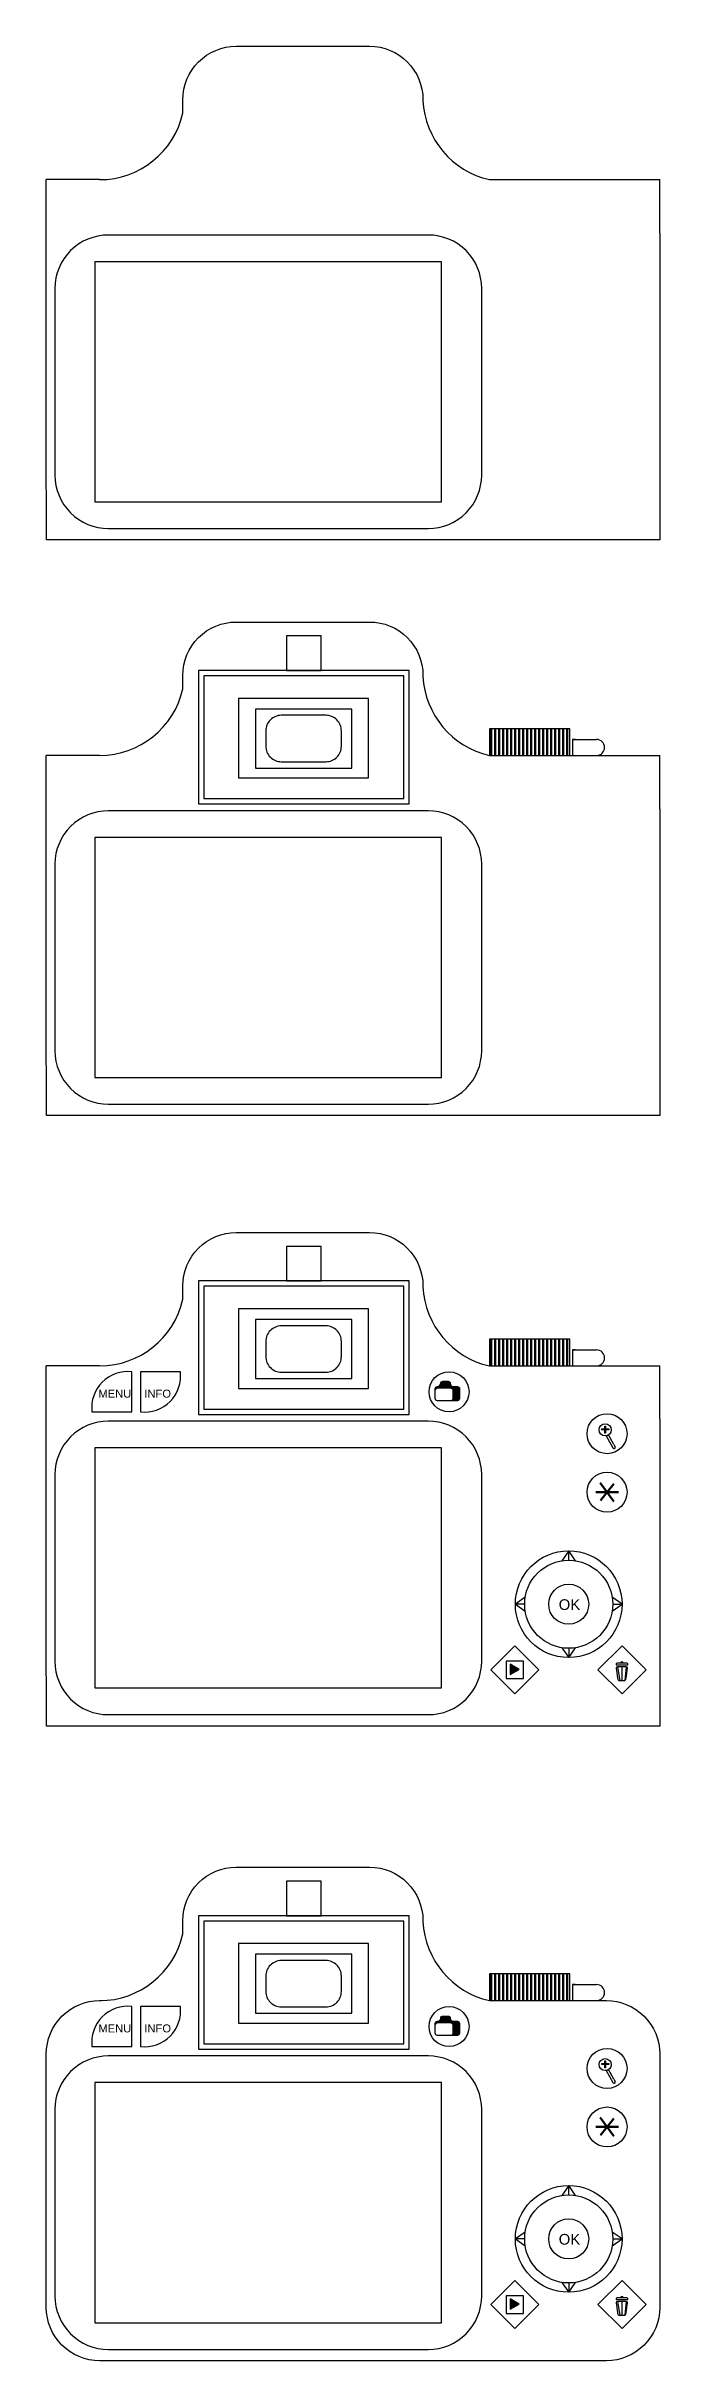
# Model space of a CAD drawing. Header units: millimetres. Extents: x 0.6 to 33.7, y 1.5 to 10.4.
# Drawn here: x 0.635 to 1.785, y 6.042 to 10.381 of the extents above; entities that cross this region are included whole.
import ezdxf

# ---------------------------------------------------------------- set-up
doc = ezdxf.new("R2010")
doc.units = ezdxf.units.MM
doc.header["$MEASUREMENT"] = 0
for name, color, linetype in [('butoane', 222, 'Continuous'), ('BUTON ON OFF', 223, 'Continuous'), ('camera', 11, 'Continuous'), ('ECRAN DIGITAL', 143, 'Continuous'), ('PROTECȚIE VIZOR', 233, 'Continuous'), ('SELECTOR DE MODURI', 223, 'Continuous'), ('SELECTOR MULTIPLU', 200, 'Continuous'), ('SENZOR', 214, 'Continuous'), ('VIZOR', 151, 'Continuous')]:
    doc.layers.add(name, color=color, linetype=linetype)
doc.styles.get("Standard").update_dxf_attribs({"font": 'arial.ttf'})

msp = doc.modelspace()

# ---------------------------------------------------------------- hatches: boundary and pattern name
at = {"layer": 'butoane', "true_color": 0x642165}
h = msp.add_hatch(color=219, dxfattribs=at)
h.dxf.hatch_style = 1
h.paths.add_polyline_path([(1.5213, 7.3383), (1.5045, 7.348), (1.5045, 7.3287)])
h = msp.add_hatch(color=219, dxfattribs=at)
h.dxf.hatch_style = 1
h.paths.add_polyline_path([(1.5213, 6.1486), (1.5045, 6.1583), (1.5045, 6.1389)])
at = {"layer": 'camera'}
h = msp.add_hatch(color=256, dxfattribs=at)
h.dxf.hatch_style = 1
h.paths.add_polyline_path([(1.3918, 7.8744, 0.418329), (1.3879, 7.8784), (1.378, 7.8784, 0.414214), (1.3741, 7.8745), (1.3741, 7.8735, -0.351002), (1.368, 7.8686, 0.414214), (1.364, 7.8646), (1.364, 7.8459, 0.414214), (1.368, 7.842), (1.4053, 7.842, 0.414214), (1.4093, 7.8459), (1.4093, 7.8646, 0.414214), (1.4053, 7.8686), (1.3967, 7.8686, -0.33784)])
h.paths.add_polyline_path([(1.3922, 7.8645, -0.414214), (1.3961, 7.8605), (1.3961, 7.8468, -0.414214), (1.3922, 7.8428), (1.3686, 7.8428, -0.414214), (1.3647, 7.8468), (1.3647, 7.8605, -0.414214), (1.3686, 7.8645)], flags=16)
at = {"layer": 'camera', "true_color": 0x642165}
h = msp.add_hatch(color=219, dxfattribs=at)
h.dxf.hatch_style = 1
h.paths.add_polyline_path([(1.6815, 7.7891), (1.6833, 7.7891), (1.6833, 7.7944), (1.6815, 7.7944)])
h.paths.add_polyline_path([(1.6833, 7.7891), (1.6815, 7.7891), (1.6815, 7.7873), (1.6833, 7.7873)])
h.paths.add_polyline_path([(1.6761, 7.7891), (1.6761, 7.7873), (1.6815, 7.7873), (1.6815, 7.7891)])
h.paths.add_polyline_path([(1.6891, 7.7873), (1.6891, 7.7891), (1.6833, 7.7891), (1.6833, 7.7873)])
h.paths.add_polyline_path([(1.6815, 7.7814), (1.6833, 7.7814), (1.6833, 7.7873), (1.6815, 7.7873)])
at = {"layer": 'camera'}
h = msp.add_hatch(color=256, dxfattribs=at)
h.dxf.hatch_style = 1
h.paths.add_polyline_path([(1.3918, 6.6847, 0.418329), (1.3879, 6.6886), (1.378, 6.6886, 0.414214), (1.3741, 6.6847), (1.3741, 6.6837, -0.351002), (1.368, 6.6788, 0.414214), (1.364, 6.6749), (1.364, 6.6562, 0.414214), (1.368, 6.6523), (1.4053, 6.6523, 0.414214), (1.4093, 6.6562), (1.4093, 6.6749, 0.414214), (1.4053, 6.6788), (1.3967, 6.6788, -0.33784)])
h.paths.add_polyline_path([(1.3922, 6.6747, -0.414214), (1.3961, 6.6708), (1.3961, 6.657, -0.414214), (1.3922, 6.6531), (1.3686, 6.6531, -0.414214), (1.3647, 6.657), (1.3647, 6.6708, -0.414214), (1.3686, 6.6747)], flags=16)
at = {"layer": 'camera', "true_color": 0x642165}
h = msp.add_hatch(color=219, dxfattribs=at)
h.dxf.hatch_style = 1
h.paths.add_polyline_path([(1.6815, 6.5993), (1.6833, 6.5993), (1.6833, 6.6047), (1.6815, 6.6047)])
h.paths.add_polyline_path([(1.6833, 6.5993), (1.6815, 6.5993), (1.6815, 6.5975), (1.6833, 6.5975)])
h.paths.add_polyline_path([(1.6761, 6.5993), (1.6761, 6.5975), (1.6815, 6.5975), (1.6815, 6.5993)])
h.paths.add_polyline_path([(1.6891, 6.5975), (1.6891, 6.5993), (1.6833, 6.5993), (1.6833, 6.5975)])
h.paths.add_polyline_path([(1.6815, 6.5917), (1.6833, 6.5917), (1.6833, 6.5975), (1.6815, 6.5975)])
at = {"layer": 'SELECTOR DE MODURI'}
h = msp.add_hatch(dxfattribs=at)
h.set_pattern_fill('PLAST', color=256, scale=0.03, angle=90)
h.set_pattern_definition([(90, (0, 6.2599885), (-0.0075, 5e-19), []), (90, (-0.0009375, 6.2599885), (-0.0075, 5e-19), []), (90, (-0.001875, 6.2599885), (-0.0075, 5e-19), [])])
h.paths.add_polyline_path([(1.4656, 9.1016), (1.4656, 9.0516), (1.6162, 9.0516), (1.6162, 9.1016)])
h = msp.add_hatch(dxfattribs=at)
h.set_pattern_fill('PLAST', color=256, scale=0.03, angle=90)
h.set_pattern_definition([(90, (0, 5.115665), (-0.0075, 5e-19), []), (90, (-0.0009375, 5.115665), (-0.0075, 5e-19), []), (90, (-0.001875, 5.115665), (-0.0075, 5e-19), [])])
h.paths.add_polyline_path([(1.4656, 7.9572), (1.4656, 7.9072), (1.6162, 7.9072), (1.6162, 7.9572)])
h = msp.add_hatch(dxfattribs=at)
h.set_pattern_fill('PLAST', color=256, scale=0.03, angle=90)
h.set_pattern_definition([(90, (0, 3.925921), (-0.0075, 5e-19), []), (90, (-0.0009375, 3.925921), (-0.0075, 5e-19), []), (90, (-0.001875, 3.925921), (-0.0075, 5e-19), [])])
h.paths.add_polyline_path([(1.4656, 6.7675), (1.4656, 6.7175), (1.6162, 6.7175), (1.6162, 6.7675)])

# ---------------------------------------------------------------- linework, layer by layer
at = {"color": 0, "lineweight": 100, "ltscale": 2}
for p, q in [((1.6732, 7.6879), (1.6986, 7.653)), ((1.6732, 6.4981), (1.6986, 6.4633))]:
    msp.add_line(p, q, dxfattribs=at)
at = {"layer": 'butoane'}
for p, q in [((1.6262, 9.0816), (1.6212, 9.0816)), ((1.6262, 7.9372), (1.6212, 7.9372)), ((1.6985, 7.7601), (1.7011, 7.7554)), ((1.614, 7.5605), (1.601, 7.542)), ((1.7052, 7.343), (1.7098, 7.3174)), ((1.7136, 7.343), (1.7136, 7.3259)), ((1.722, 7.343), (1.7195, 7.3174)), ((1.7136, 7.3259), (1.7136, 7.3174)), ((1.6262, 6.7475), (1.6212, 6.7475)), ((1.6985, 6.5703), (1.7011, 6.5657)), ((1.614, 6.3708), (1.601, 6.3522)), ((1.7052, 6.1533), (1.7098, 6.1276)), ((1.7136, 6.1533), (1.7136, 6.1361)), ((1.7136, 6.1361), (1.7136, 6.1276)), ((1.722, 6.1533), (1.7195, 6.1276))]:
    msp.add_line(p, q, dxfattribs=at)
at = {"layer": 'butoane', "color": 0, "lineweight": 106, "ltscale": 2}
for p, q in [((1.6984, 7.6862), (1.6734, 7.6547)), ((1.6646, 7.6705), (1.7072, 7.6705)), ((1.6646, 6.4807), (1.7072, 6.4807)), ((1.6984, 6.4964), (1.6734, 6.465))]:
    msp.add_line(p, q, dxfattribs=at)
at = {"layer": 'butoane'}
for points in [[(0.7202, 7.8212), (0.7952, 7.8212), (0.7952, 7.8962, 0.483442)], [(0.8861, 7.8962), (0.8111, 7.8962), (0.8111, 7.8212, 0.483442)], [(1.7027, 7.3405), (1.7055, 7.3224, 0.15527), (1.7077, 7.3174), (1.7195, 7.3174, 0.185427), (1.7215, 7.3224), (1.7245, 7.3405, 0.414214), (1.722, 7.343), (1.7052, 7.343, 0.414214)], [(0.7202, 6.6314), (0.7952, 6.6314), (0.7952, 6.7064, 0.483442)], [(0.8861, 6.7064), (0.8111, 6.7064), (0.8111, 6.6314, 0.483442)], [(1.7027, 6.1508), (1.7055, 6.1326, 0.15527), (1.7077, 6.1276), (1.7195, 6.1276, 0.185427), (1.7215, 6.1326), (1.7245, 6.1508, 0.414214), (1.722, 6.1533), (1.7052, 6.1533, 0.414214)]]:
    msp.add_lwpolyline(points, format="xyb", close=True, dxfattribs=at)
for points in [[(1.6761, 7.7873), (1.6761, 7.7891), (1.6891, 7.7891), (1.6891, 7.7873)], [(1.6815, 7.7944), (1.6833, 7.7944), (1.6833, 7.7814), (1.6815, 7.7814)], [(1.4678, 7.3374), (1.5129, 7.2923), (1.558, 7.3374), (1.5129, 7.3825)], [(1.6689, 7.3374), (1.714, 7.2923), (1.7591, 7.3374), (1.714, 7.3825)], [(1.5293, 7.321), (1.5293, 7.3538), (1.4965, 7.3538), (1.4965, 7.321)], [(1.5213, 7.3383), (1.5045, 7.348), (1.5045, 7.3287)], [(1.6761, 6.5975), (1.6761, 6.5993), (1.6891, 6.5993), (1.6891, 6.5975)], [(1.6815, 6.6047), (1.6833, 6.6047), (1.6833, 6.5917), (1.6815, 6.5917)], [(1.4678, 6.1477), (1.5129, 6.1026), (1.558, 6.1477), (1.5129, 6.1928)], [(1.5293, 6.1313), (1.5293, 6.1641), (1.4965, 6.1641), (1.4965, 6.1313)], [(1.6689, 6.1477), (1.714, 6.1026), (1.7591, 6.1477), (1.714, 6.1928)], [(1.5213, 6.1486), (1.5045, 6.1583), (1.5045, 6.1389)]]:
    msp.add_lwpolyline(points, close=True, dxfattribs=at)
for points in [[(1.684, 7.7761), (1.697, 7.7536, 1), (1.7011, 7.7554)], [(1.7248, 7.347), (1.7248, 7.3478, 0.414214), (1.7223, 7.3503), (1.7055, 7.3503, 0.414214), (1.703, 7.3478), (1.703, 7.347), (1.7248, 7.347)], [(1.684, 6.5864), (1.697, 6.5638, 1), (1.7011, 6.5657)], [(1.7248, 6.1572), (1.7248, 6.158, 0.414214), (1.7223, 6.1605), (1.7055, 6.1605, 0.414214), (1.703, 6.158), (1.703, 6.1572), (1.7248, 6.1572)]]:
    msp.add_lwpolyline(points, format="xyb", dxfattribs=at)
for points in [[(1.6985, 7.7601), (1.6888, 7.778)], [(1.6985, 6.5703), (1.6888, 6.5883)]]:
    msp.add_lwpolyline(points, dxfattribs=at)
for centre, radius in [((1.3897, 7.8587), 0.0375), ((1.6859, 7.7801), 0.0375), ((1.6823, 7.7873), 0.0113), ((1.6859, 7.6705), 0.0375), ((1.614, 7.4605), 0.0375), ((1.614, 7.4605), 0.0375), ((1.3897, 6.6689), 0.0375), ((1.6859, 6.5903), 0.0375), ((1.6823, 6.5975), 0.0113), ((1.6859, 6.4807), 0.0375), ((1.614, 6.2708), 0.0375), ((1.614, 6.2708), 0.0375)]:
    msp.add_circle(centre, radius, dxfattribs=at)
for centre in [(1.7139, 7.3503), (1.7139, 6.1605)]:
    msp.add_arc(centre, 0.0025, 360, 180, dxfattribs=at)
at = {"layer": 'BUTON ON OFF'}
for p, q in [((1.6212, 6.7475), (1.6212, 6.7175)), ((1.6212, 6.7475), (1.6662, 6.7475)), ((1.6162, 6.7175), (1.6662, 6.7175))]:
    msp.add_line(p, q, dxfattribs=at)
msp.add_arc((1.6662, 6.7325), 0.015, 270, 90, dxfattribs=at)
at = {"layer": 'camera'}
for p, q in [((0.7347, 10.1308), (0.6347, 10.1308)), ((1.7847, 10.0308), (1.7847, 10.1308)), ((0.7347, 9.0516), (0.6347, 9.0516)), ((1.7847, 8.9516), (1.7847, 9.0516)), ((0.7347, 7.9072), (0.6347, 7.9072)), ((1.7847, 7.8072), (1.7847, 7.9072))]:
    msp.add_line(p, q, dxfattribs=at)
for points in [[(0.7347, 10.1308), (0.7347, 10.1308, 0.351002), (0.8908, 10.2558), (0.8908, 10.2808, -0.414214), (0.9908, 10.3808), (1.2408, 10.3808, -0.414214), (1.3408, 10.2808), (1.3408, 10.2792, 0.33748), (1.4656, 10.1308), (1.7847, 10.1308)], [(0.7347, 10.1308), (0.7347, 10.1308, 0.351002), (0.8908, 10.2558), (0.8908, 10.2808, -0.414214), (0.9908, 10.3808), (1.2408, 10.3808, -0.414214), (1.3408, 10.2808), (1.3408, 10.2792, 0.33748), (1.4656, 10.1308), (1.6847, 10.1308)], [(1.3406, 10.2869), (1.3406, 10.2869, 0.000974), (1.3406, 10.2863, 0.000974)], [(1.6847, 10.1308), (1.6847, 10.1308, 1)], [(0.6349, 9.4558, 0.007721), (0.6347, 9.5558), (0.6347, 10.0053)], [(0.7347, 9.0516), (0.7347, 9.0516, 0.351002), (0.8908, 9.1766), (0.8908, 9.2016, -0.414214), (0.9908, 9.3016), (1.2408, 9.3016, -0.414214), (1.3408, 9.2016), (1.3408, 9.2, 0.33748), (1.4656, 9.0516), (1.7847, 9.0516)], [(0.7347, 9.0516), (0.7347, 9.0516, 0.351002), (0.8908, 9.1766), (0.8908, 9.2016, -0.414214), (0.9908, 9.3016), (1.2408, 9.3016, -0.414214), (1.3408, 9.2016), (1.3408, 9.2, 0.33748), (1.4656, 9.0516), (1.6847, 9.0516)], [(1.3406, 9.2077), (1.3406, 9.2077, 0.000974), (1.3406, 9.2071, 0.000974)], [(1.6847, 9.0516), (1.6847, 9.0516, 1)], [(0.6349, 8.3766, 0.007721), (0.6347, 8.4766), (0.6347, 8.9261)], [(0.7347, 7.9072), (0.7347, 7.9072, 0.351002), (0.8908, 8.0322), (0.8908, 8.0572, -0.414214), (0.9908, 8.1572), (1.2408, 8.1572, -0.414214), (1.3408, 8.0572), (1.3408, 8.0556, 0.33748), (1.4656, 7.9072), (1.7847, 7.9072)], [(0.7347, 7.9072), (0.7347, 7.9072, 0.351002), (0.8908, 8.0322), (0.8908, 8.0572, -0.414214), (0.9908, 8.1572), (1.2408, 8.1572, -0.414214), (1.3408, 8.0572), (1.3408, 8.0556, 0.33748), (1.4656, 7.9072), (1.6847, 7.9072)], [(1.3406, 8.0634), (1.3406, 8.0634, 0.000974), (1.3406, 8.0627, 0.000974)], [(1.6847, 7.9072), (1.6847, 7.9072, 1)], [(1.368, 7.8686), (1.368, 7.8686, 0.351002), (1.3741, 7.8735), (1.3741, 7.8745, -0.414214), (1.378, 7.8784), (1.3879, 7.8784, -0.414214), (1.3918, 7.8745), (1.3918, 7.8744, 0.33748), (1.3967, 7.8686), (1.4053, 7.8686, -0.414214), (1.4093, 7.8646), (1.4093, 7.8459, -0.414214), (1.4053, 7.842), (1.368, 7.842, -0.414214), (1.364, 7.8459), (1.364, 7.8646, -0.414214), (1.368, 7.8686), (1.3681, 7.8686)], [(0.6349, 7.2322, 0.007721), (0.6347, 7.3322), (0.6347, 7.7818)], [(0.7347, 6.7175), (0.7347, 6.7175, 0.351002), (0.8908, 6.8425), (0.8908, 6.8675, -0.414214), (0.9908, 6.9675), (1.2408, 6.9675, -0.414214), (1.3408, 6.8675), (1.3408, 6.8659, 0.33748), (1.4656, 6.7175), (1.6847, 6.7175, -0.414214), (1.7847, 6.6175), (1.7847, 6.1425, -0.414214), (1.6847, 6.0425), (0.7347, 6.0425, -0.414214), (0.6347, 6.1425), (0.6347, 6.6175, -0.414214), (0.7347, 6.7175), (0.7382, 6.7175)], [(1.3406, 6.8736), (1.3406, 6.8736, 0.000974), (1.3406, 6.873, 0.000974)], [(1.368, 6.6788), (1.368, 6.6788, 0.351002), (1.3741, 6.6837), (1.3741, 6.6847, -0.414214), (1.378, 6.6886), (1.3879, 6.6886, -0.414214), (1.3918, 6.6847), (1.3918, 6.6846, 0.33748), (1.3967, 6.6788), (1.4053, 6.6788, -0.414214), (1.4093, 6.6749), (1.4093, 6.6562, -0.414214), (1.4053, 6.6523), (1.368, 6.6523, -0.414214), (1.364, 6.6562), (1.364, 6.6749, -0.414214), (1.368, 6.6788), (1.3681, 6.6788)], [(1.6847, 6.7175), (1.6847, 6.7175, 1)]]:
    msp.add_lwpolyline(points, format="xyb", dxfattribs=at)
for points in [[(0.6347, 9.606), (0.6347, 10.1308)], [(1.7847, 10.0308), (1.7847, 9.4558)], [(0.7679, 9.4558), (0.6349, 9.4558)], [(1.6581, 9.4558), (0.7679, 9.4558)], [(1.7847, 9.4558), (0.8427, 9.4558)], [(0.6347, 8.5268), (0.6347, 9.0516)], [(1.7847, 8.9516), (1.7847, 8.3766)], [(0.7679, 8.3766), (0.6349, 8.3766)], [(1.6581, 8.3766), (0.7679, 8.3766)], [(1.7847, 8.3766), (0.8427, 8.3766)], [(0.6347, 7.3825), (0.6347, 7.9072)], [(1.7847, 7.8072), (1.7847, 7.2322)], [(0.7679, 7.2322), (0.6349, 7.2322)], [(1.6581, 7.2322), (0.7679, 7.2322)], [(1.7847, 7.2322), (0.8427, 7.2322)]]:
    msp.add_lwpolyline(points, dxfattribs=at)
for points in [[(0.7509, 9.477), (1.3509, 9.477, 0.414214), (1.4509, 9.577), (1.4509, 9.927, 0.414214), (1.3509, 10.027), (0.7509, 10.027, 0.414214), (0.6509, 9.927), (0.6509, 9.577, 0.414214)], [(0.7509, 8.3978), (1.3509, 8.3978, 0.414214), (1.4509, 8.4978), (1.4509, 8.8478, 0.414214), (1.3509, 8.9478), (0.7509, 8.9478, 0.414214), (0.6509, 8.8478), (0.6509, 8.4978, 0.414214)], [(0.7509, 7.2535), (1.3509, 7.2535, 0.414214), (1.4509, 7.3535), (1.4509, 7.7035, 0.414214), (1.3509, 7.8035), (0.7509, 7.8035, 0.414214), (0.6509, 7.7035), (0.6509, 7.3535, 0.414214)], [(0.7509, 6.0637), (1.3509, 6.0637, 0.414214), (1.4509, 6.1637), (1.4509, 6.5137, 0.414214), (1.3509, 6.6137), (0.7509, 6.6137, 0.414214), (0.6509, 6.5137), (0.6509, 6.1637, 0.414214)]]:
    msp.add_lwpolyline(points, format="xyb", close=True, dxfattribs=at)
for points in [[(0.9299, 8.9707), (1.3049, 8.9707), (1.3049, 9.2007), (0.9299, 9.2007)], [(0.9952, 9.0093), (1.2384, 9.0093), (1.2384, 9.1584), (0.9952, 9.1584)], [(1.0267, 9.0279), (1.2072, 9.0279), (1.2072, 9.1385), (1.0267, 9.1385)], [(0.9299, 7.8264), (1.3049, 7.8264), (1.3049, 8.0564), (0.9299, 8.0564)], [(0.9952, 7.865), (1.2384, 7.865), (1.2384, 8.0141), (0.9952, 8.0141)], [(1.0267, 7.8835), (1.2072, 7.8835), (1.2072, 7.9942), (1.0267, 7.9942)], [(0.9299, 6.6366), (1.3049, 6.6366), (1.3049, 6.8666), (0.9299, 6.8666)], [(0.9952, 6.6752), (1.2384, 6.6752), (1.2384, 6.8244), (0.9952, 6.8244)], [(1.0267, 6.6938), (1.2072, 6.6938), (1.2072, 6.8045), (1.0267, 6.8045)]]:
    msp.add_lwpolyline(points, close=True, dxfattribs=at)
at = {"layer": 'ECRAN DIGITAL'}
for points in [[(0.7258, 9.527), (1.3758, 9.527), (1.3758, 9.977), (0.7258, 9.977)], [(0.7258, 8.4478), (1.3758, 8.4478), (1.3758, 8.8978), (0.7258, 8.8978)], [(0.7258, 7.3035), (1.3758, 7.3035), (1.3758, 7.7535), (0.7258, 7.7535)], [(0.7258, 6.1137), (1.3758, 6.1137), (1.3758, 6.5637), (0.7258, 6.5637)]]:
    msp.add_lwpolyline(points, close=True, dxfattribs=at)
at = {"layer": 'PROTECȚIE VIZOR'}
for p, q in [((1.3149, 9.2107), (0.9199, 9.2107)), ((0.9199, 9.2107), (0.9199, 8.9607)), ((1.3049, 9.2007), (0.9299, 9.2007)), ((0.9299, 9.2007), (0.9299, 8.9707)), ((1.3049, 8.9707), (1.3049, 9.2007)), ((1.3149, 8.9607), (1.3149, 9.2107)), ((0.9199, 8.9607), (0.9428, 8.9607)), ((0.9299, 8.9707), (1.3049, 8.9707)), ((0.9299, 8.9707), (0.9428, 8.9707)), ((0.9299, 8.9607), (1.3149, 8.9607)), ((1.3149, 8.0664), (0.9199, 8.0664)), ((0.9199, 8.0664), (0.9199, 7.8164)), ((1.3049, 8.0564), (0.9299, 8.0564)), ((0.9299, 8.0564), (0.9299, 7.8264)), ((1.3049, 7.8264), (1.3049, 8.0564)), ((1.3149, 7.8164), (1.3149, 8.0664)), ((0.9199, 7.8164), (0.9428, 7.8164)), ((0.9299, 7.8264), (1.3049, 7.8264)), ((0.9299, 7.8264), (0.9428, 7.8264)), ((0.9299, 7.8164), (1.3149, 7.8164)), ((1.3149, 6.8766), (0.9199, 6.8766)), ((0.9199, 6.8766), (0.9199, 6.6266)), ((1.3049, 6.8666), (0.9299, 6.8666)), ((0.9299, 6.8666), (0.9299, 6.6366)), ((1.3049, 6.6366), (1.3049, 6.8666)), ((1.3149, 6.6266), (1.3149, 6.8766)), ((0.9199, 6.6266), (0.9428, 6.6266)), ((0.9299, 6.6366), (1.3049, 6.6366)), ((0.9299, 6.6366), (0.9428, 6.6366)), ((0.9299, 6.6266), (1.3149, 6.6266))]:
    msp.add_line(p, q, dxfattribs=at)
at = {"layer": 'SELECTOR DE MODURI'}
for p, q in [((1.6162, 10.1308), (1.6662, 10.1308)), ((1.6212, 9.0816), (1.6662, 9.0816)), ((1.6212, 9.0816), (1.6212, 9.0516)), ((1.6162, 9.0516), (1.6662, 9.0516)), ((1.6162, 7.9072), (1.6662, 7.9072)), ((1.6212, 7.9372), (1.6662, 7.9372)), ((1.6212, 7.9372), (1.6212, 7.9072))]:
    msp.add_line(p, q, dxfattribs=at)
for points in [[(1.4656, 9.0516), (1.6162, 9.0516), (1.6162, 9.1016), (1.4656, 9.1016)], [(1.4656, 7.9072), (1.6162, 7.9072), (1.6162, 7.9572), (1.4656, 7.9572)], [(1.4656, 6.7175), (1.6162, 6.7175), (1.6162, 6.7675), (1.4656, 6.7675)]]:
    msp.add_lwpolyline(points, close=True, dxfattribs=at)
for centre in [(1.6662, 9.0666), (1.6662, 7.9222)]:
    msp.add_arc(centre, 0.015, 270, 90, dxfattribs=at)
at = {"layer": 'SELECTOR MULTIPLU'}
for p, q in [((1.627, 7.542), (1.614, 7.5605)), ((1.5325, 7.4735), (1.514, 7.4605)), ((1.6954, 7.4475), (1.714, 7.4605)), ((1.601, 7.379), (1.614, 7.3605)), ((1.627, 6.3522), (1.614, 6.3708)), ((1.5325, 6.2837), (1.514, 6.2708)), ((1.6954, 6.2578), (1.714, 6.2708)), ((1.601, 6.1893), (1.614, 6.1708))]:
    msp.add_line(p, q, dxfattribs=at)
for points in [[(1.614, 7.543), (1.614, 7.5605), (1.601, 7.542)], [(1.6965, 7.4605), (1.714, 7.4605), (1.6954, 7.4735)], [(1.5315, 7.4605), (1.514, 7.4605), (1.5325, 7.4475)], [(1.614, 7.378), (1.614, 7.3605), (1.627, 7.379)], [(1.614, 6.3532), (1.614, 6.3708), (1.601, 6.3522)], [(1.5315, 6.2708), (1.514, 6.2708), (1.5325, 6.2578)], [(1.6965, 6.2708), (1.714, 6.2708), (1.6954, 6.2837)], [(1.614, 6.1883), (1.614, 6.1708), (1.627, 6.1893)]]:
    msp.add_lwpolyline(points, dxfattribs=at)
for centre, radius in [((1.614, 7.4605), 0.1), ((1.614, 7.4605), 0.0825), ((1.614, 6.2708), 0.1), ((1.614, 6.2708), 0.0825)]:
    msp.add_circle(centre, radius, dxfattribs=at)
at = {"layer": 'SENZOR'}
for points in [[(1.1499, 9.2756), (1.085, 9.2756), (1.085, 9.2107), (1.1499, 9.2107)], [(1.1499, 8.1313), (1.085, 8.1313), (1.085, 8.0664), (1.1499, 8.0664)], [(1.1499, 6.9415), (1.085, 6.9415), (1.085, 6.8766), (1.1499, 6.8766)]]:
    msp.add_lwpolyline(points, close=True, dxfattribs=at)
at = {"layer": 'VIZOR'}
for points in [[(1.0753, 9.0398), (1.1587, 9.0398, 0.414214), (1.1879, 9.0689), (1.1879, 9.0975, 0.414214), (1.1587, 9.1267), (1.0753, 9.1267, 0.414214), (1.0462, 9.0975), (1.0462, 9.0689, 0.414214)], [(1.0753, 7.8954), (1.1587, 7.8954, 0.414214), (1.1879, 7.9246), (1.1879, 7.9532, 0.414214), (1.1587, 7.9823), (1.0753, 7.9823, 0.414214), (1.0462, 7.9532), (1.0462, 7.9246, 0.414214)], [(1.0753, 6.7057), (1.1587, 6.7057, 0.414214), (1.1879, 6.7348), (1.1879, 6.7635, 0.414214), (1.1587, 6.7926), (1.0753, 6.7926, 0.414214), (1.0462, 6.7635), (1.0462, 6.7348, 0.414214)]]:
    msp.add_lwpolyline(points, format="xyb", close=True, dxfattribs=at)

# ---------------------------------------------------------------- texts
at = {"layer": 'butoane', "char_height": 0.015, "attachment_point": 1, "rotation": 0.015}
for s, insert in [('{\\C0;MENU}', (0.7323, 7.8627)), ('{\\C0;INFO}', (0.8185, 7.8627)), ('{\\C0;MENU}', (0.7323, 6.6729)), ('{\\C0;INFO}', (0.8185, 6.6729))]:
    msp.add_mtext_dynamic_manual_height_columns(s, width=0.018035, gutter_width=1, heights=[0], dxfattribs=dict(at, insert=insert))
at = {"layer": 'butoane', "char_height": 0.2, "attachment_point": 1}
for insert in [(1.5953, 7.4698), (1.5953, 6.2801)]:
    msp.add_mtext('{\\H0.1x;\\C0;OK}', dxfattribs=dict(at, insert=insert))

doc.saveas('drawing.dxf')
